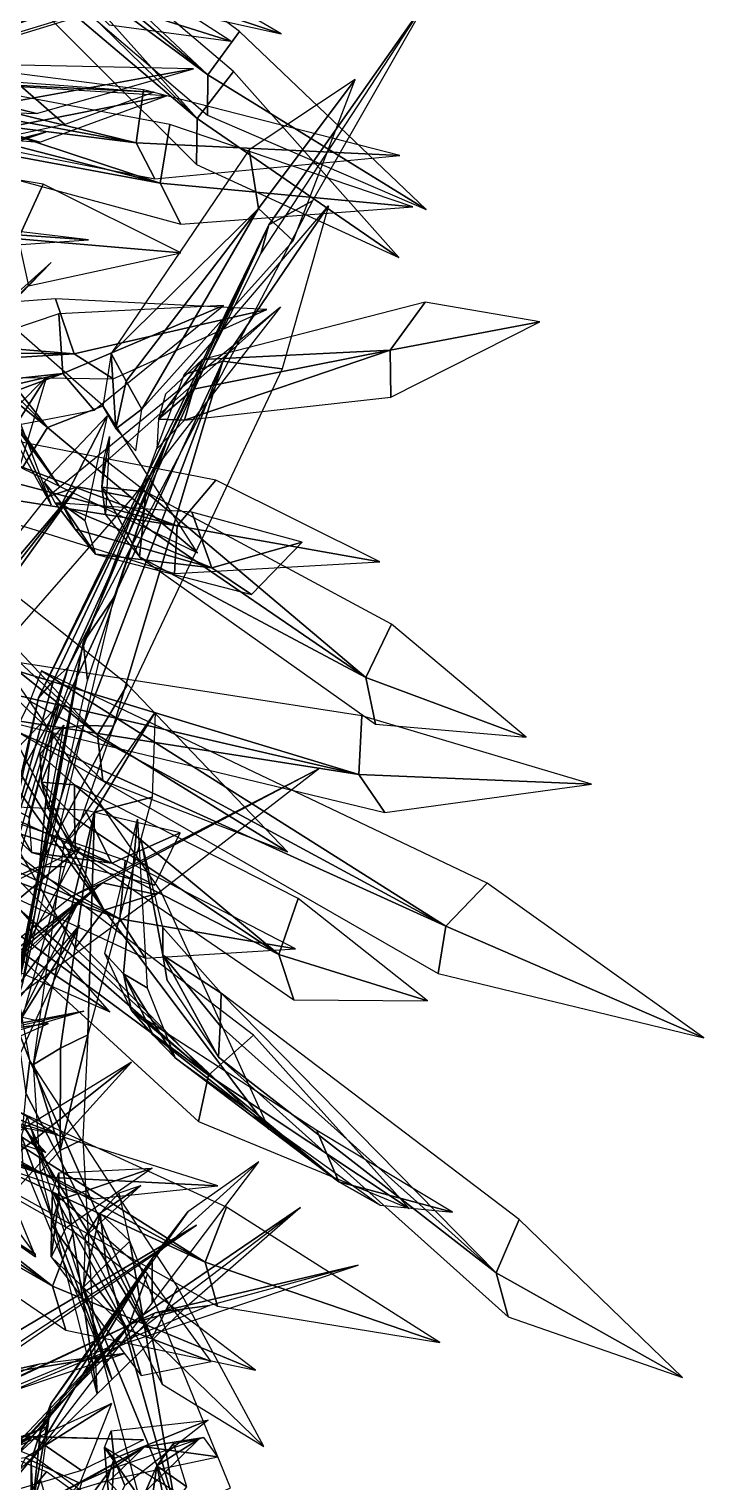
# Model space of a CAD drawing. Extents: x -26.4 to 26.4, y -33.5 to 33.5.
# Drawn here: x 17.95 to 26.42, y -10.52 to 7.72 of the extents above; entities that cross this region are included whole.
import ezdxf

# ---------------------------------------------------------------- set-up
doc = ezdxf.new("R2010")
doc.units = 0

msp = doc.modelspace()

# ---------------------------------------------------------------- linework, layer by layer
at = {"layer": 'weed040', "color": 3}
for points in [[(15.85742, 10.76953, -12.2254), (20.19592, 7.1477, -6.13641), (15.95043, 11.13171, -12.17816)], [(15.95043, 11.13171, -12.17816), (20.19592, 7.1477, -6.13641), (20.59289, 7.69079, -6.03717)], [(15.74938, 10.43041, -11.2022), (20.19592, 7.1477, -6.13641), (15.85742, 10.76953, -12.2254)], [(16.29614, 10.27075, -8.82513), (20.06115, 6.59692, -1.28558), (16.41186, 10.66918, -8.78704)], [(16.41186, 10.66918, -8.78704), (20.06115, 6.59692, -1.28558), (20.51708, 7.18688, -1.16766)], [(15.74938, 10.43041, -11.2022), (20.19189, 6.6383, -6.3338), (20.19592, 7.1477, -6.13641)], [(16.17163, 9.88916, -8.92071), (20.06115, 6.59692, -1.28558), (16.29614, 10.27075, -8.82513)], [(16.17163, 9.88916, -8.92071), (20.05163, 6.0205, -1.46026), (20.06115, 6.59692, -1.28558)], [(21.11584, 7.65893, -1.26617), (18.79772, 9.01611, -4.65362), (18.87243, 8.40893, -4.95135)], [(18.10778, 8.91943, 4.73675), (15.88488, 6.26989, 1.34271), (15.7937, 5.88793, 1.79864)], [(18.10778, 8.91943, 4.73675), (16.42138, 6.58264, 0.91717), (15.88488, 6.26989, 1.34271)], [(20.48229, 7.56848, 4.14056), (18.45385, 8.88171, 0.01263), (18.53771, 8.18408, -0.25433)], [(21.11584, 7.65893, -1.26617), (18.87243, 8.40893, -4.95135), (19.24194, 8.07604, -5.17108)], [(14.51232, 6.6361, -5.88006), (19.46679, 8.37304, 1.65142), (14.8247, 6.76062, -6.11553)], [(14.51232, 6.6361, -5.88006), (19.12036, 8.04492, 2.02569), (19.46679, 8.37304, 1.65142)], [(14.8247, 6.76062, -6.11553), (19.46679, 8.37304, 1.65142), (15.10925, 6.85693, -6.40264)], [(15.10925, 6.85693, -6.40264), (19.46679, 8.37304, 1.65142), (20.13439, 8.38366, 1.30645)], [(20.48229, 7.56848, 4.14056), (18.53771, 8.18408, -0.25433), (18.9541, 7.77539, -0.41839)], [(22.9696, 8.11962, 5.21722), (20.9591, 5.26245, 1.85833), (20.85803, 4.89843, 2.32745)], [(22.9696, 8.11962, 5.21722), (21.50988, 5.56567, 1.44049), (20.9591, 5.26245, 1.85833)], [(13.56384, 7.35424, -12.00018), (19.29541, 6.2915, -6.08184), (13.47375, 7.71789, -11.9533)], [(13.47375, 7.71789, -11.9533), (19.29541, 6.2915, -6.08184), (19.38806, 6.95874, -5.99139)], [(22.93554, 5.45397, -3.17449), (20.59289, 7.69079, -6.03717), (20.19592, 7.1477, -6.13641)], [(14.29553, 7.15429, -8.62042), (19.59423, 5.78393, -1.23394), (14.208, 7.56005, -8.58306)], [(14.208, 7.56005, -8.58306), (19.59423, 5.78393, -1.23394), (19.71728, 6.52148, -1.12628)], [(13.62792, 7.00451, -12.10125), (19.29541, 6.2915, -6.08184), (13.56384, 7.35424, -12.00018)], [(14.36474, 6.75842, -8.71453), (19.59423, 5.78393, -1.23394), (14.29553, 7.15429, -8.62042)], [(20.01501, 7.22021, -1.24017), (17.22338, 7.2799, -4.54119), (17.56945, 6.77893, -4.84552)], [(20.01501, 7.22021, -1.24017), (17.56945, 6.77893, -4.84552), (18.04516, 6.66064, -5.07916)], [(22.5902, 4.85412, 2.45928), (20.51708, 7.18688, -1.16766), (20.06115, 6.59692, -1.28558)], [(22.93554, 5.45397, -3.17449), (20.19592, 7.1477, -6.13641), (20.19189, 6.6383, -6.3338)], [(13.62792, 7.00451, -12.10125), (19.52832, 5.84033, -6.28289), (19.29541, 6.2915, -6.08184)], [(15.08068, 5.80554, -5.94488), (17.83972, 7.01293, 2.83721), (18.40112, 6.52075, 2.74566)], [(19.67333, 6.88439, 4.18377), (17.13439, 7.03674, 0.13275), (17.5321, 6.46142, -0.14154)], [(19.52099, 6.9298, 7.37713), (17.83972, 7.01293, 2.83721), (17.30432, 7.09204, 3.10565)], [(19.52099, 6.9298, 7.37713), (18.40112, 6.52075, 2.74566), (17.83972, 7.01293, 2.83721)], [(22.60375, 6.13366, -3.2221), (19.38806, 6.95874, -5.99139), (19.29541, 6.2915, -6.08184)], [(22.04199, 7.08654, 6.27117), (20.71411, 6.20581, 1.75982), (20.83093, 5.46972, 1.86968)], [(22.04199, 7.08654, 6.27117), (20.83093, 5.46972, 1.86968), (21.26416, 5.06103, 1.97772)], [(13.20751, 6.82983, -11.9013), (18.04516, 6.66064, -5.07916), (17.56945, 6.77893, -4.84552)], [(14.36474, 6.75842, -8.71453), (19.85534, 5.27087, -1.41302), (19.59423, 5.78393, -1.23394)], [(19.67333, 6.88439, 4.18377), (17.5321, 6.46142, -0.14154), (18.08691, 6.29956, -0.32244)], [(13.85388, 6.61816, -8.55303), (18.08691, 6.29956, -0.32244), (17.5321, 6.46142, -0.14154)], [(22.5902, 4.85412, 2.45928), (20.06115, 6.59692, -1.28558), (20.05163, 6.0205, -1.46026)], [(18.15832, 6.42773, 5.77313), (15.26269, 5.68212, 1.96124), (14.94042, 5.36022, 2.35418)], [(18.15832, 6.42773, 5.77313), (15.92663, 5.70483, 1.60345), (15.26269, 5.68212, 1.96124)], [(22.76599, 5.4895, 2.41424), (19.71728, 6.52148, -1.12628), (19.59423, 5.78393, -1.23394)], [(14.9895, 6.29589, -8.95587), (17.81335, 5.0874, -0.1939), (18.12536, 5.77148, -0.18072)], [(18.98156, 3.64782, -7.04168), (20.83093, 5.46972, 1.86968), (20.71411, 6.20581, 1.75982)], [(22.60375, 6.13366, -3.2221), (19.29541, 6.2915, -6.08184), (19.52832, 5.84033, -6.28289)], [(19.85571, 4.91162, 4.19293), (18.12536, 5.77148, -0.18072), (17.81335, 5.0874, -0.1939)], [(22.76599, 5.4895, 2.41424), (19.59423, 5.78393, -1.23394), (19.85534, 5.27087, -1.41302)], [(15.59631, 5.33935, -9.01959), (18.17993, 2.72021, -0.59417), (15.89733, 5.60742, -9.11553)], [(15.89733, 5.60742, -9.11553), (18.17993, 2.72021, -0.59417), (18.87866, 2.99084, -0.67218)], [(18.43994, -0.2893, -5.13885), (20.9591, 5.26245, 1.85833), (21.50988, 5.56567, 1.44049)], [(21.70727, 5.50305, 7.71075), (20.38269, 3.54895, 3.48101), (19.89562, 3.37756, 3.79083)], [(21.70727, 5.50305, 7.71075), (21.12866, 3.45593, 3.42425), (20.38269, 3.54895, 3.48101)], [(15.28906, 5.07055, -8.98809), (18.17993, 2.72021, -0.59417), (15.59631, 5.33935, -9.01959)], [(19.16906, 3.30102, -6.90399), (20.83093, 5.46972, 1.86968), (18.98156, 3.64782, -7.04168)], [(19.36462, 2.94946, -6.83807), (20.83093, 5.46972, 1.86968), (19.16906, 3.30102, -6.90399)], [(19.36462, 2.94946, -6.83807), (21.26416, 5.06103, 1.97772), (20.83093, 5.46972, 1.86968)], [(18.69665, 5.07312, 6.54364), (16.36755, 5.23864, 2.29925), (15.97094, 4.88415, 2.57904)], [(16.17346, 4.99548, -7.90557), (16.14562, 5.20129, -8.18646), (18.32788, 1.98046, -11.4461)], [(18.69665, 5.07312, 6.54364), (17.07763, 5.26684, 2.04547), (16.36755, 5.23864, 2.29925)], [(16.69201, 5.04309, -7.73052), (16.89782, 5.25109, -7.91839), (18.22827, 1.74902, -11.3421)], [(18.06677, -0.67785, -4.51593), (20.9591, 5.26245, 1.85833), (18.25573, -0.45886, -4.8078)], [(18.06677, -0.67785, -4.51593), (20.85803, 4.89843, 2.32745), (20.9591, 5.26245, 1.85833)], [(18.25573, -0.45886, -4.8078), (20.9591, 5.26245, 1.85833), (18.43994, -0.2893, -5.13885)], [(15.28906, 5.07055, -8.98809), (17.86169, 2.20861, -0.56707), (18.17993, 2.72021, -0.59417)], [(18.32788, 1.98046, -11.4461), (16.31921, 4.72851, -7.69537), (16.17346, 4.99548, -7.90557)], [(18.22827, 1.74902, -11.3421), (16.56787, 4.72485, -7.59173), (16.69201, 5.04309, -7.73052)], [(19.85571, 4.91162, 4.19293), (17.81335, 5.0874, -0.1939), (17.94189, 4.4956, -0.20416)], [(18.2279, 4.78784, 5.88079), (15.91931, 2.71911, 2.15789), (15.80175, 2.28662, 2.55816)], [(18.2279, 4.78784, 5.88079), (16.47961, 3.05273, 1.77886), (15.91931, 2.71911, 2.15789)], [(14.01135, 4.01513, -4.95721), (18.51794, 3.64123, 3.15325), (18.2821, 4.33447, 3.33416)], [(21.10705, 4.23303, 7.76348), (18.55676, 1.97167, 4.32366), (18.18029, 1.8457, 4.7774)], [(20.93383, 4.1986, 7.31231), (18.2821, 4.33447, 3.33416), (18.51794, 3.64123, 3.15325)], [(20.39221, 4.25097, 4.23504), (18.32202, 4.14404, -0.07415), (18.37438, 3.39404, -0.08258)], [(20.39221, 4.25097, 4.23504), (18.37438, 3.39404, -0.08258), (18.76879, 2.93591, -0.10162)], [(20.93383, 4.1986, 7.31231), (18.51794, 3.64123, 3.15325), (19.005, 3.32812, 2.98919)], [(21.10705, 4.23303, 7.76348), (19.24963, 1.8402, 4.06036), (18.55676, 1.97167, 4.32366)], [(20.12817, 3.57312, -7.04241), (22.48217, 3.68774, 1.93304), (22.92236, 4.29235, 1.82904)], [(24.36047, 4.04443, 6.3836), (22.92236, 4.29235, 1.82904), (22.48217, 3.68774, 1.93304)], [(14.27539, 3.6947, -4.99932), (18.51794, 3.64123, 3.15325), (14.01135, 4.01513, -4.95721)], [(15.03857, 3.03588, -8.74017), (18.37438, 3.39404, -0.08258), (18.32202, 4.14404, -0.07415)], [(24.36047, 4.04443, 6.3836), (22.48217, 3.68774, 1.93304), (22.49279, 3.09704, 2.05059)], [(14.52441, 3.39001, -5.11029), (18.51794, 3.64123, 3.15325), (14.27539, 3.6947, -4.99932)], [(19.90039, 2.81176, -6.83221), (22.48217, 3.68774, 1.93304), (20.01464, 3.19812, -6.90399)], [(19.90039, 2.81176, -6.83221), (22.49279, 3.09704, 2.05059), (22.48217, 3.68774, 1.93304)], [(20.01464, 3.19812, -6.90399), (22.48217, 3.68774, 1.93304), (20.12817, 3.57312, -7.04241)], [(14.52441, 3.39001, -5.11029), (19.005, 3.32812, 2.98919), (18.51794, 3.64123, 3.15325)], [(18.24768, -1.0675, -4.16583), (19.89562, 3.37756, 3.79083), (20.38269, 3.54895, 3.48101)], [(18.24768, -1.0675, -4.16583), (20.38269, 3.54895, 3.48101), (18.63513, -1.02246, -4.29656)], [(18.63513, -1.02246, -4.29656), (20.38269, 3.54895, 3.48101), (19.01123, -1.03125, -4.47381)], [(19.03979, 2.70007, -9.72564), (18.98156, 3.64782, -7.04168), (18.87719, 2.98388, -9.84722)], [(19.03979, 2.70007, -9.72564), (19.16906, 3.30102, -6.90399), (18.98156, 3.64782, -7.04168)], [(19.01123, -1.03125, -4.47381), (20.38269, 3.54895, 3.48101), (21.12866, 3.45593, 3.42425)], [(19.57629, 2.82128, -9.7293), (20.01464, 3.19812, -6.90399), (20.12817, 3.57312, -7.04241)], [(19.57629, 2.82128, -9.7293), (20.12817, 3.57312, -7.04241), (19.66198, 3.13623, -9.85675)], [(15.20703, 2.66088, -8.67974), (18.37438, 3.39404, -0.08258), (15.03857, 3.03588, -8.74017)], [(15.37365, 2.28479, -8.68963), (18.37438, 3.39404, -0.08258), (15.20703, 2.66088, -8.67974)], [(15.37365, 2.28479, -8.68963), (18.76879, 2.93591, -0.10162), (18.37438, 3.39404, -0.08258)], [(18.16894, 3.35339, 10.04681), (16.8374, 1.26782, 5.88262), (16.28295, 1.44836, 6.04815)], [(18.16894, 3.35339, 10.04681), (17.40136, 0.80712, 6.07086), (16.8374, 1.26782, 5.88262)], [(19.36462, 2.94946, -6.83807), (19.16906, 3.30102, -6.90399), (19.03979, 2.70007, -9.72564)], [(19.90039, 2.81176, -6.83221), (20.01464, 3.19812, -6.90399), (19.57629, 2.82128, -9.7293)], [(20.06518, 1.14294, 3.57586), (18.87866, 2.99084, -0.67218), (18.17993, 2.72021, -0.59417)], [(19.28845, 2.42651, -9.72454), (19.36462, 2.94946, -6.83807), (19.03979, 2.70007, -9.72564)], [(16.02551, 2.48474, -8.83062), (19.8114, 1.48498, -0.51287), (16.15954, 2.86267, -8.93389)], [(16.15954, 2.86267, -8.93389), (19.8114, 1.48498, -0.51287), (20.29479, 2.05627, -0.61102)], [(18.36083, 1.75927, -8.3637), (18.14111, 2.031, -8.39373), (18.93249, 2.86486, -12.21258)], [(18.93249, 2.86486, -12.21258), (18.64941, 1.55053, -8.45196), (18.36083, 1.75927, -8.3637)], [(19.55468, 2.45104, -9.73004), (19.90039, 2.81176, -6.83221), (19.57629, 2.82128, -9.7293)], [(20.06518, 1.14294, 3.57586), (18.17993, 2.72021, -0.59417), (17.86169, 2.20861, -0.56707)], [(18.86474, 1.96801, -8.32818), (18.89001, 2.31884, -8.34796), (18.96069, 2.60412, -12.28765)], [(18.96069, 2.60412, -12.28765), (18.90795, 1.62231, -8.44317), (18.86474, 1.96801, -8.32818)], [(15.30664, 2.11926, -12.07489), (18.80761, -1.14111, -4.22515), (15.37402, 2.52465, -12.03131)], [(15.37402, 2.52465, -12.03131), (18.80761, -1.14111, -4.22515), (19.18737, -0.51049, -4.07501)], [(15.88488, 2.10168, -8.79071), (19.8114, 1.48498, -0.51287), (16.02551, 2.48474, -8.83062)], [(19.677, 2.53601, 8.01361), (19.01379, 0.58483, 3.69818), (18.63037, 0.01867, 4.00982)], [(19.677, 2.53601, 8.01361), (18.63037, 0.01867, 4.00982), (18.68273, -0.45666, 4.3764)], [(18.86474, 1.96801, -8.32818), (19.41699, 1.91235, -5.53765), (18.89001, 2.31884, -8.34796)], [(15.22973, 1.72924, -12.18109), (18.80761, -1.14111, -4.22515), (15.30664, 2.11926, -12.07489)], [(15.88488, 2.10168, -8.79071), (19.77734, 0.88439, -0.47991), (19.8114, 1.48498, -0.51287)], [(18.36083, 1.75927, -8.3637), (18.27697, 1.77429, -5.52227), (18.14111, 2.031, -8.39373)], [(22.35327, 1.03308, 3.58282), (20.29479, 2.05627, -0.61102), (19.8114, 1.48498, -0.51287)], [(14.17687, -3.20507, -1.86602), (18.18029, 1.8457, 4.7774), (18.55676, 1.97167, 4.32366)], [(14.17687, -3.20507, -1.86602), (18.55676, 1.97167, 4.32366), (14.50427, -3.19335, -2.10845)], [(14.50427, -3.19335, -2.10845), (18.55676, 1.97167, 4.32366), (14.81298, -3.23291, -2.38714)], [(14.81298, -3.23291, -2.38714), (18.55676, 1.97167, 4.32366), (19.24963, 1.8402, 4.06036)], [(15.87463, 1.57543, -11.27655), (18.89404, -3.34094, -5.24871), (16.18847, 1.83947, -11.33624)], [(16.18847, 1.83947, -11.33624), (18.89404, -3.34094, -5.24871), (19.60925, -3.11389, -5.33148)], [(19.33496, 1.09387, -5.58563), (19.37744, 1.4956, -5.53106), (18.86474, 1.96801, -8.32818)], [(18.86474, 1.96801, -8.32818), (19.37744, 1.4956, -5.53106), (19.41699, 1.91235, -5.53765)], [(18.90795, 1.62231, -8.44317), (19.33496, 1.09387, -5.58563), (18.86474, 1.96801, -8.32818)], [(19.37744, 1.4956, -5.53106), (22.17602, -0.42187, 3.0108), (19.41699, 1.91235, -5.53765)], [(19.41699, 1.91235, -5.53765), (22.17602, -0.42187, 3.0108), (22.49938, 0.25012, 3.10858)], [(15.22973, 1.72924, -12.18109), (18.87463, -1.71606, -4.39691), (18.80761, -1.14111, -4.22515)], [(18.27697, 1.77429, -5.52227), (20.24426, 0.9569, 3.51507), (19.99157, 1.65673, 3.65057)], [(18.52893, 1.44104, -5.5036), (20.24426, 0.9569, 3.51507), (18.27697, 1.77429, -5.52227)], [(18.36083, 1.75927, -8.3637), (18.52893, 1.44104, -5.5036), (18.27697, 1.77429, -5.52227)], [(18.78454, 1.12866, -5.54937), (18.52893, 1.44104, -5.5036), (18.36083, 1.75927, -8.3637)], [(18.64941, 1.55053, -8.45196), (18.78454, 1.12866, -5.54937), (18.36083, 1.75927, -8.3637)], [(21.38061, 1.27734, 8.21282), (19.99157, 1.65673, 3.65057), (20.24426, 0.9569, 3.51507)], [(15.54211, 1.333, -11.27838), (18.89404, -3.34094, -5.24871), (15.87463, 1.57543, -11.27655)], [(19.33496, 1.09387, -5.58563), (22.17602, -0.42187, 3.0108), (19.37744, 1.4956, -5.53106)], [(22.35327, 1.03308, 3.58282), (19.8114, 1.48498, -0.51287), (19.77734, 0.88439, -0.47991)], [(15.54211, 1.333, -11.27838), (18.52856, -3.81848, -5.31353), (18.89404, -3.34094, -5.24871)], [(18.78454, 1.12866, -5.54937), (20.24426, 0.9569, 3.51507), (18.52893, 1.44104, -5.5036)], [(21.38061, 1.27734, 8.21282), (20.24426, 0.9569, 3.51507), (20.74084, 0.62036, 3.48431)], [(18.78454, 1.12866, -5.54937), (20.74084, 0.62036, 3.48431), (20.24426, 0.9569, 3.51507)], [(19.33496, 1.09387, -5.58563), (22.29724, -1.00744, 2.92877), (22.17602, -0.42187, 3.0108)], [(17.86242, -4.281, -4.17974), (18.63037, 0.01867, 4.00982), (19.01379, 0.58483, 3.69818)], [(24.19238, -1.16821, 7.34967), (22.49938, 0.25012, 3.10858), (22.17602, -0.42187, 3.0108)], [(17.68115, -4.90686, -3.67913), (18.63037, 0.01867, 4.00982), (17.76281, -4.57434, -3.90435)], [(17.68115, -4.90686, -3.67913), (18.68273, -0.45666, 4.3764), (18.63037, 0.01867, 4.00982)], [(17.76281, -4.57434, -3.90435), (18.63037, 0.01867, 4.00982), (17.86242, -4.281, -4.17974)], [(17.0769, -0.12048, -11.85516), (22.08959, -1.64025, -4.19146), (22.12695, -0.90307, -4.04864)], [(17.20947, -0.51013, -11.9002), (22.08959, -1.64025, -4.19146), (17.0769, -0.12048, -11.85516)], [(17.6914, -2.50305, -6.75494), (18.43994, -0.2893, -5.13885), (17.83459, -2.36938, -7.04644)], [(17.6914, -2.50305, -6.75494), (18.25573, -0.45886, -4.8078), (18.43994, -0.2893, -5.13885)], [(17.958, -0.71923, -12.24847), (23.18164, -3.54125, -5.2348), (18.10632, -0.33837, -12.31658)], [(18.10632, -0.33837, -12.31658), (23.18164, -3.54125, -5.2348), (23.69909, -3.00109, -5.33807)], [(17.32409, -0.89025, -12.00604), (22.08959, -1.64025, -4.19146), (17.20947, -0.51013, -11.9002)], [(18.06677, -0.67785, -4.51593), (18.25573, -0.45886, -4.8078), (17.6914, -2.50305, -6.75494)], [(21.19274, -2.61071, -0.27484), (19.18737, -0.51049, -4.07501), (18.80761, -1.14111, -4.22515)], [(24.19238, -1.16821, 7.34967), (22.17602, -0.42187, 3.0108), (22.29724, -1.00744, 2.92877)], [(17.59619, -2.77185, -6.51837), (18.06677, -0.67785, -4.51593), (17.6914, -2.50305, -6.75494)], [(17.78149, -1.0913, -12.24151), (23.18164, -3.54125, -5.2348), (17.958, -0.71923, -12.24847)], [(17.32409, -0.89025, -12.00604), (22.41699, -2.1156, -4.36981), (22.08959, -1.64025, -4.19146)], [(17.62805, -1.99694, -7.36724), (17.38378, -1.74792, -7.40533), (18.32348, -0.76391, -12.29571)], [(18.32348, -0.76391, -12.29571), (17.94665, -2.17272, -7.44451), (17.62805, -1.99694, -7.36724)], [(19.53454, -0.85803, 9.78021), (18.76953, -2.11193, 5.16302), (18.38867, -2.51403, 5.40692)], [(19.53454, -0.85803, 9.78021), (19.49755, -1.92224, 5.11541), (18.76953, -2.11193, 5.16302)], [(25.01086, -1.7611, -0.33123), (22.12695, -0.90307, -4.04864), (22.08959, -1.64025, -4.19146)], [(17.76647, -2.92639, -6.37994), (18.24768, -1.0675, -4.16583), (18.08288, -2.79235, -6.50592)], [(17.78149, -1.0913, -12.24151), (23.08679, -4.13598, -5.29119), (23.18164, -3.54125, -5.2348)], [(18.08288, -2.79235, -6.50592), (18.63513, -1.02246, -4.29656), (19.01123, -1.03125, -4.47381)], [(18.24768, -1.0675, -4.16583), (18.63513, -1.02246, -4.29656), (18.08288, -2.79235, -6.50592)], [(18.08288, -2.79235, -6.50592), (19.01123, -1.03125, -4.47381), (18.39562, -2.79968, -6.66888)], [(18.10632, -1.73291, -7.30645), (18.08947, -1.38171, -7.3189), (18.38574, -1.0177, -11.24981)], [(18.38574, -1.0177, -11.24981), (18.19165, -2.07128, -7.42291), (18.10632, -1.73291, -7.30645)], [(21.19274, -2.61071, -0.27484), (18.80761, -1.14111, -4.22515), (18.87463, -1.71606, -4.39691)], [(18.10632, -1.73291, -7.30645), (18.51867, -1.7677, -4.49249), (18.08947, -1.38171, -7.3189)], [(15.57763, -1.48095, -9.03277), (19.08886, -3.45043, -0.66851), (19.15441, -2.71875, -0.50299)], [(15.68603, -1.88085, -9.05914), (19.08886, -3.45043, -0.66851), (15.57763, -1.48095, -9.03277)], [(21.5996, -1.56005, 8.35601), (18.87243, -3.00073, 4.62103), (18.48535, -3.16735, 5.05499)], [(21.5996, -1.56005, 8.35601), (19.55102, -3.14465, 4.33245), (18.87243, -3.00073, 4.62103)], [(25.01086, -1.7611, -0.33123), (22.08959, -1.64025, -4.19146), (22.41699, -2.1156, -4.36981)], [(16.46496, -2.14196, -9.28216), (20.20434, -5.41516, -1.55401), (16.65246, -1.77172, -9.31512)], [(16.65246, -1.77172, -9.31512), (20.20434, -5.41516, -1.55401), (20.76757, -4.91271, -1.55511)], [(18.19165, -2.07128, -7.42291), (18.53295, -2.58947, -4.55145), (18.10632, -1.73291, -7.30645)], [(18.10632, -1.73291, -7.30645), (18.52233, -2.18334, -4.48956), (18.51867, -1.7677, -4.49249)], [(18.53295, -2.58947, -4.55145), (18.52233, -2.18334, -4.48956), (18.10632, -1.73291, -7.30645)], [(18.51867, -1.7677, -4.49249), (21.08508, -3.89941, 4.17059), (21.32714, -3.19372, 4.29071)], [(18.52233, -2.18334, -4.48956), (21.08508, -3.89941, 4.17059), (18.51867, -1.7677, -4.49249)], [(15.79077, -2.26501, -9.15435), (19.08886, -3.45043, -0.66851), (15.68603, -1.88085, -9.05914)], [(17.98217, -2.61657, -4.53973), (17.68664, -2.33569, -4.50531), (17.62805, -1.99694, -7.36724)], [(17.94665, -2.17272, -7.44451), (17.98217, -2.61657, -4.53973), (17.62805, -1.99694, -7.36724)], [(18.68786, -4.90759, -3.68902), (18.76953, -2.11193, 5.16302), (19.49755, -1.92224, 5.11541)], [(16.26684, -2.49975, -9.31658), (20.20434, -5.41516, -1.55401), (16.46496, -2.14196, -9.28216)], [(17.68664, -2.33569, -4.50531), (18.98962, -2.75024, 4.58258), (17.401, -2.03283, -4.53314)], [(17.401, -2.03283, -4.53314), (18.98962, -2.75024, 4.58258), (18.65527, -2.08666, 4.71258)], [(18.00488, -5.27893, -3.42279), (18.76953, -2.11193, 5.16302), (18.34472, -5.07421, -3.52862)], [(18.00488, -5.27893, -3.42279), (18.38867, -2.51403, 5.40692), (18.76953, -2.11193, 5.16302)], [(18.34472, -5.07421, -3.52862), (18.76953, -2.11193, 5.16302), (18.68786, -4.90759, -3.68902)], [(18.53295, -2.58947, -4.55145), (21.08508, -3.89941, 4.17059), (18.52233, -2.18334, -4.48956)], [(19.84509, -2.37194, 9.33709), (18.65527, -2.08666, 4.71258), (18.98962, -2.75024, 4.58258)], [(15.79077, -2.26501, -9.15435), (19.40637, -3.94665, -0.79888), (19.08886, -3.45043, -0.66851)], [(17.98217, -2.61657, -4.53973), (18.98962, -2.75024, 4.58258), (17.68664, -2.33569, -4.50531)], [(19.1361, -4.14074, -8.12347), (18.89916, -3.88549, -8.09344), (19.31188, -2.19763, -11.73944)], [(19.31188, -2.19763, -11.73944), (19.43127, -4.31652, -8.26483), (19.1361, -4.14074, -8.12347)], [(16.26684, -2.49975, -9.31658), (20.07653, -5.99743, -1.63934), (20.20434, -5.41516, -1.55401)], [(18.96215, -4.61718, 6.21661), (17.08459, -2.48583, 2.3648), (16.74914, -3.13146, 2.17071)], [(19.84509, -2.37194, 9.33709), (18.98962, -2.75024, 4.58258), (19.52319, -3.02893, 4.57708)], [(19.62792, -3.90893, -8.08062), (19.62792, -3.55847, -8.044), (19.35217, -2.43786, -11.85882)], [(19.35217, -2.43786, -11.85882), (19.68579, -4.22644, -8.2597), (19.62792, -3.90893, -8.08062)], [(18.59118, -2.55541, 10.50128), (17.09594, -3.80456, 6.06793), (16.56018, -3.60974, 6.26824)], [(18.59118, -2.55541, 10.50128), (17.61816, -4.33483, 6.1723), (17.09594, -3.80456, 6.06793)], [(17.98217, -2.61657, -4.53973), (19.52319, -3.02893, 4.57708), (18.98962, -2.75024, 4.58258)], [(18.53295, -2.58947, -4.55145), (21.27551, -4.46887, 4.09075), (21.08508, -3.89941, 4.17059)], [(21.29418, -3.828, 3.6286), (19.15441, -2.71875, -0.50299), (19.08886, -3.45043, -0.66851)], [(18.08288, -2.79235, -6.50592), (18.39562, -2.79968, -6.66888), (17.30065, -6.68444, -9.74871)], [(17.30065, -6.68444, -9.74871), (17.76647, -2.92639, -6.37994), (18.08288, -2.79235, -6.50592)], [(14.078, -6.69836, -2.27728), (18.87243, -3.00073, 4.62103), (14.40502, -6.67565, -2.52081)], [(14.078, -6.69836, -2.27728), (18.48535, -3.16735, 5.05499), (18.87243, -3.00073, 4.62103)], [(14.40502, -6.67565, -2.52081), (18.87243, -3.00073, 4.62103), (14.70678, -6.6947, -2.80718)], [(14.70678, -6.6947, -2.80718), (18.87243, -3.00073, 4.62103), (19.55102, -3.14465, 4.33245)], [(26.4226, -4.94458, -1.91839), (23.69909, -3.00109, -5.33807), (23.18164, -3.54125, -5.2348)], [(18.96215, -4.61718, 6.21661), (16.74914, -3.13146, 2.17071), (16.85754, -3.6947, 1.98248)], [(17.29223, -4.98669, -5.99066), (17.08239, -4.70581, -6.013), (18.54797, -3.27722, -10.65838)], [(18.54797, -3.27722, -10.65838), (17.5885, -5.19433, -6.06903), (17.29223, -4.98669, -5.99066)], [(20.96569, -6.09411, -1.84295), (19.60925, -3.11389, -5.33148), (18.89404, -3.34094, -5.24871)], [(22.95312, -4.48022, 8.60174), (21.32714, -3.19372, 4.29071), (21.08508, -3.89941, 4.17059)], [(20.96569, -6.09411, -1.84295), (18.89404, -3.34094, -5.24871), (18.52856, -3.81848, -5.31353)], [(21.29418, -3.828, 3.6286), (19.08886, -3.45043, -0.66851), (19.40637, -3.94665, -0.79888)], [(18.58496, -3.52844, -10.76275), (17.84411, -5.13244, -6.01593), (17.79101, -4.79699, -5.86029)], [(17.79101, -4.79699, -5.86029), (17.82067, -4.45129, -5.82989), (18.58496, -3.52844, -10.76275)], [(19.62792, -3.90893, -8.08062), (20.36328, -4.38354, -5.37725), (19.62792, -3.55847, -8.044)], [(26.4226, -4.94458, -1.91839), (23.18164, -3.54125, -5.2348), (23.08679, -4.13598, -5.29119)], [(19.1361, -4.14074, -8.12347), (19.23718, -4.60327, -5.32049), (18.89916, -3.88549, -8.09344)], [(19.62792, -3.90893, -8.08062), (20.35009, -4.79406, -5.43511), (20.36328, -4.38354, -5.37725)], [(20.32958, -5.18774, -5.55853), (20.35009, -4.79406, -5.43511), (19.62792, -3.90893, -8.08062)], [(19.68579, -4.22644, -8.2597), (20.32958, -5.18774, -5.55853), (19.62792, -3.90893, -8.08062)], [(22.95312, -4.48022, 8.60174), (21.08508, -3.89941, 4.17059), (21.27551, -4.46887, 4.09075)], [(19.1361, -4.14074, -8.12347), (19.51, -4.91235, -5.37103), (19.23718, -4.60327, -5.32049)], [(19.7843, -5.19763, -5.48345), (19.51, -4.91235, -5.37103), (19.1361, -4.14074, -8.12347)], [(19.43127, -4.31652, -8.26483), (19.7843, -5.19763, -5.48345), (19.1361, -4.14074, -8.12347)], [(18.19421, -4.76696, 6.06573), (16.63195, -4.40478, 1.5606), (16.21411, -5.02734, 1.65142)], [(17.79101, -4.79699, -5.86029), (17.9591, -5.23022, -3.05584), (17.82067, -4.45129, -5.82989)], [(20.35009, -4.79406, -5.43511), (23.81408, -7.89367, 2.49407), (20.36328, -4.38354, -5.37725)], [(20.36328, -4.38354, -5.37725), (23.81408, -7.89367, 2.49407), (24.10156, -7.2246, 2.6867)], [(18.63623, -4.60913, 5.76361), (15.33337, -5.23754, 2.27691), (14.9884, -5.42834, 2.73028)], [(18.63623, -4.60913, 5.76361), (15.95263, -5.40124, 1.88214), (15.33337, -5.23754, 2.27691)], [(19.23718, -4.60327, -5.32049), (21.83947, -6.75366, 3.32537), (21.56225, -6.10693, 3.58831)], [(19.51, -4.91235, -5.37103), (21.83947, -6.75366, 3.32537), (19.23718, -4.60327, -5.32049)], [(15.44982, -4.78747, -7.47125), (20.15966, -7.76147, -0.04522), (20.42736, -7.0697, 0.08258)], [(15.45532, -5.20019, -7.51153), (20.15966, -7.76147, -0.04522), (15.44982, -4.78747, -7.47125)], [(18.19421, -4.76696, 6.06573), (16.21411, -5.02734, 1.65142), (16.24707, -5.62133, 1.74774)], [(17.79101, -4.79699, -5.86029), (17.9104, -5.64074, -3.10638), (17.9591, -5.23022, -3.05584)], [(18.33886, -6.36108, -6.10784), (18.34472, -5.07421, -3.52862), (18.68786, -4.90759, -3.68902)], [(18.33886, -6.36108, -6.10784), (18.68786, -4.90759, -3.68902), (18.62341, -6.22155, -6.25616)], [(19.7843, -5.19763, -5.48345), (21.83947, -6.75366, 3.32537), (19.51, -4.91235, -5.37103)], [(22.72277, -7.08764, 2.23187), (20.76757, -4.91271, -1.55511), (20.20434, -5.41516, -1.55401)], [(20.32958, -5.18774, -5.55853), (23.81408, -7.89367, 2.49407), (20.35009, -4.79406, -5.43511)], [(14.33947, -5.42395, -6.0097), (18.24365, -8.06213, 1.88067), (14.33837, -5.00866, -5.96942)], [(14.33837, -5.00866, -5.96942), (18.24365, -8.06213, 1.88067), (18.50695, -7.37512, 2.03704)], [(14.35925, -5.06652, -7.25042), (18.25317, -6.70019, 1.01715), (17.96972, -6.06079, 1.29693)], [(14.63903, -5.36059, -7.32623), (18.25317, -6.70019, 1.01715), (14.35925, -5.06652, -7.25042)], [(18.00488, -5.27893, -3.42279), (18.34472, -5.07421, -3.52862), (18.33886, -6.36108, -6.10784)], [(15.4414, -5.5957, -7.61627), (20.15966, -7.76147, -0.04522), (15.45532, -5.20019, -7.51153)], [(16.50927, -5.4635, -5.99835), (16.55212, -5.12805, -6.09869), (18.31323, -6.16003, -10.747)], [(19.23645, -5.2489, 6.06317), (17.55114, -6.28564, 1.70745), (17.18457, -6.88183, 1.98907)], [(19.23645, -5.2489, 6.06317), (17.18457, -6.88183, 1.98907), (17.26477, -7.42272, 2.24615)], [(17.9104, -5.64074, -3.10638), (19.49755, -8.71691, 5.40875), (17.9591, -5.23022, -3.05584)], [(17.9591, -5.23022, -3.05584), (19.49755, -8.71691, 5.40875), (19.81396, -8.07165, 5.6358)], [(18.0946, -6.62695, -6.02947), (18.00488, -5.27893, -3.42279), (18.33886, -6.36108, -6.10784)], [(19.7843, -5.19763, -5.48345), (22.35729, -7.04626, 3.21368), (21.83947, -6.75366, 3.32537)], [(20.32958, -5.18774, -5.55853), (23.96423, -8.44738, 2.30548), (23.81408, -7.89367, 2.49407)], [(14.33215, -5.82019, -6.11846), (18.24365, -8.06213, 1.88067), (14.33947, -5.42395, -6.0097)], [(14.91113, -5.63415, -7.46868), (18.25317, -6.70019, 1.01715), (14.63903, -5.36059, -7.32623)], [(18.31323, -6.16003, -10.747), (16.57702, -5.82678, -5.99908), (16.50927, -5.4635, -5.99835)], [(17.00659, -5.64184, -5.85516), (17.26953, -5.41333, -5.89398), (18.16088, -6.38415, -10.79644)], [(22.72277, -7.08764, 2.23187), (20.20434, -5.41516, -1.55401), (20.07653, -5.99743, -1.63934)], [(14.91113, -5.63415, -7.46868), (18.7644, -6.96789, 0.84356), (18.25317, -6.70019, 1.01715)], [(15.4414, -5.5957, -7.61627), (20.3142, -8.31298, -0.22943), (20.15966, -7.76147, -0.04522)], [(18.16088, -6.38415, -10.79644), (16.81103, -5.9425, -5.93426), (17.00659, -5.64184, -5.85516)], [(17.87341, -6.02893, -3.2199), (19.49755, -8.71691, 5.40875), (17.9104, -5.64074, -3.10638)], [(14.33215, -5.82019, -6.11846), (18.41027, -8.6173, 1.70782), (18.24365, -8.06213, 1.88067)], [(17.32482, -5.98498, -3.2514), (18.03015, -7.69555, 5.81927), (17.53686, -7.34948, 5.82403)], [(17.85656, -6.18127, -6.29498), (17.92724, -5.93994, -6.53851), (18.99035, -9.22485, -10.26141)], [(18.99035, -9.22485, -10.26141), (17.87268, -6.50939, -6.13092), (17.85656, -6.18127, -6.29498)], [(17.87341, -6.02893, -3.2199), (19.62097, -9.29333, 5.26556), (19.49755, -8.71691, 5.40875)], [(20.31896, -6.80383, 5.39923), (17.96972, -6.06079, 1.29693), (18.25317, -6.70019, 1.01715)], [(23.26513, -7.13525, 7.9389), (21.56225, -6.10693, 3.58831), (21.83947, -6.75366, 3.32537)], [(18.80322, -9.41528, -10.19512), (18.0946, -6.62695, -6.02947), (18.33886, -6.36108, -6.10784)], [(18.33886, -6.36108, -6.10784), (18.62341, -6.22155, -6.25616), (18.80322, -9.41528, -10.19512)], [(20.83459, -6.5017, 9.32537), (19.94287, -7.13049, 4.66571), (19.49645, -7.71533, 4.82904)], [(20.83459, -6.5017, 9.32537), (19.49645, -7.71533, 4.82904), (19.49755, -8.27636, 5.05169)], [(18.03271, -7.66735, 10.63165), (17.28161, -6.6654, 6.01702), (17.53686, -7.34948, 5.82403)], [(18.32202, -6.98474, -8.21502), (18.24511, -6.8767, -5.37213), (18.32531, -6.63793, -8.24688)], [(20.31896, -6.80383, 5.39923), (18.25317, -6.70019, 1.01715), (18.7644, -6.96789, 0.84356)], [(18.32202, -6.98474, -8.21502), (18.32531, -6.63793, -8.24688), (19.49645, -6.57971, -12.0628)], [(19.49645, -6.57971, -12.0628), (18.41137, -7.33483, -8.29852), (18.32202, -6.98474, -8.21502)], [(18.32202, -6.98474, -8.21502), (18.23083, -7.29125, -5.34832), (18.24511, -6.8767, -5.37213)], [(18.23083, -7.29125, -5.34832), (19.18591, -8.60632, 3.69635), (18.24511, -6.8767, -5.37213)], [(18.24511, -6.8767, -5.37213), (19.18591, -8.60632, 3.69635), (19.43859, -7.90759, 3.82415)], [(19.35473, -6.79797, -12.13714), (18.65563, -7.44104, -8.2846), (18.84387, -7.1455, -8.17218)], [(18.84387, -7.1455, -8.17218), (19.08154, -6.89025, -8.19232), (19.35473, -6.79797, -12.13714)], [(18.84387, -7.1455, -8.17218), (19.21411, -7.49597, -5.37286), (19.08154, -6.89025, -8.19232)], [(23.26513, -7.13525, 7.9389), (21.83947, -6.75366, 3.32537), (22.35729, -7.04626, 3.21368)], [(18.22717, -7.69628, -5.38861), (18.23083, -7.29125, -5.34832), (18.32202, -6.98474, -8.21502)], [(18.41137, -7.33483, -8.29852), (18.22717, -7.69628, -5.38861), (18.32202, -6.98474, -8.21502)], [(21.35974, -7.07409, 9.06463), (19.22363, -8.53198, 4.96527), (18.93945, -8.91833, 5.33258)], [(21.35974, -7.07409, 9.06463), (19.89929, -8.34851, 4.69024), (19.22363, -8.53198, 4.96527)], [(23.1062, -8.76965, 3.66448), (20.42736, -7.0697, 0.08258), (20.15966, -7.76147, -0.04522)], [(18.22497, -9.53833, -4.18414), (19.49645, -7.71533, 4.82904), (19.94287, -7.13049, 4.66571)], [(18.22717, -7.69628, -5.38861), (19.18591, -8.60632, 3.69635), (18.23083, -7.29125, -5.34832)], [(18.6322, -8.07531, -5.4168), (18.91967, -7.78674, -5.36114), (18.84387, -7.1455, -8.17218)], [(18.65563, -7.44104, -8.2846), (18.6322, -8.07531, -5.4168), (18.84387, -7.1455, -8.17218)], [(18.84387, -7.1455, -8.17218), (18.91967, -7.78674, -5.36114), (19.21411, -7.49597, -5.37286)], [(26.15344, -9.20764, 6.52825), (24.10156, -7.2246, 2.6867), (23.81408, -7.89367, 2.49407)], [(20.0509, -7.29711, 5.67132), (17.2351, -8.96813, 2.10333), (17.04687, -9.35888, 2.52447)], [(20.0509, -7.29711, 5.67132), (17.83349, -8.76782, 1.69244), (17.2351, -8.96813, 2.10333)], [(18.03271, -7.66735, 10.63165), (17.53686, -7.34948, 5.82403), (18.03015, -7.69555, 5.81927)], [(20.79321, -9.11645, 5.86322), (18.50695, -7.37512, 2.03704), (18.24365, -8.06213, 1.88067)], [(18.91967, -7.78674, -5.36114), (19.80261, -10.91052, 3.23822), (19.21411, -7.49597, -5.37286)], [(19.21411, -7.49597, -5.37286), (19.80261, -10.91052, 3.23822), (20.47863, -10.59484, 3.33526)], [(17.97521, -10.25573, -3.86297), (19.49755, -8.27636, 5.05169), (19.49645, -7.71533, 4.82904)], [(17.97521, -10.25573, -3.86297), (19.49645, -7.71533, 4.82904), (18.0935, -9.88366, -3.99078)], [(18.0935, -9.88366, -3.99078), (19.49645, -7.71533, 4.82904), (18.22497, -9.53833, -4.18414)], [(18.22717, -7.69628, -5.38861), (19.3562, -9.1842, 3.6784), (19.18591, -8.60632, 3.69635)], [(18.6322, -8.07531, -5.4168), (19.80261, -10.91052, 3.23822), (18.91967, -7.78674, -5.36114)], [(22.07971, -7.79992, 7.62322), (19.53417, -8.39575, 3.544), (19.19982, -8.76416, 3.88824)], [(22.07971, -7.79992, 7.62322), (20.21606, -8.30529, 3.24627), (19.53417, -8.39575, 3.544)], [(23.1062, -8.76965, 3.66448), (20.15966, -7.76147, -0.04522), (20.3142, -8.31298, -0.22943)], [(20.23657, -9.00732, 8.41058), (19.43859, -7.90759, 3.82415), (19.18591, -8.60632, 3.69635)], [(26.15344, -9.20764, 6.52825), (23.81408, -7.89367, 2.49407), (23.96423, -8.44738, 2.30548)], [(20.79321, -9.11645, 5.86322), (18.24365, -8.06213, 1.88067), (18.41027, -8.6173, 1.70782)], [(18.6322, -8.07531, -5.4168), (19.51989, -11.43823, 3.16278), (19.80261, -10.91052, 3.23822)], [(20.89648, -10.07775, 9.84136), (19.81396, -8.07165, 5.6358), (19.49755, -8.71691, 5.40875)], [(15.86218, -10.11254, -4.80633), (19.53417, -8.39575, 3.544), (20.21606, -8.30529, 3.24627)], [(16.44885, -11.71801, -3.29644), (19.22363, -8.53198, 4.96527), (19.89929, -8.34851, 4.69024)], [(15.26196, -10.41137, -4.32769), (19.19982, -8.76416, 3.88824), (19.53417, -8.39575, 3.544)], [(15.26196, -10.41137, -4.32769), (19.53417, -8.39575, 3.544), (15.57104, -10.24365, -4.5379)], [(15.57104, -10.24365, -4.5379), (19.53417, -8.39575, 3.544), (15.86218, -10.11254, -4.80633)], [(15.88159, -12.06884, -2.81854), (18.93945, -8.91833, 5.33258), (19.22363, -8.53198, 4.96527)], [(15.88159, -12.06884, -2.81854), (19.22363, -8.53198, 4.96527), (16.17163, -11.87109, -3.03424)], [(16.17163, -11.87109, -3.03424), (19.22363, -8.53198, 4.96527), (16.44885, -11.71801, -3.29644)], [(14.07653, -8.61108, -10.14202), (17.52294, -10.78088, -1.8001), (18.00598, -10.2019, -1.83087)], [(14.13732, -8.74548, -10.36761), (17.68188, -10.96911, -2.08245), (18.16784, -10.39379, -2.11688)], [(20.23657, -9.00732, 8.41058), (19.18591, -8.60632, 3.69635), (19.3562, -9.1842, 3.6784)], [(20.89648, -10.07775, 9.84136), (19.49755, -8.71691, 5.40875), (19.62097, -9.29333, 5.26556)], [(19.14636, -8.90881, 7.17938), (17.36181, -9.20178, 2.68487), (17.00329, -9.62292, 2.92657)], [(19.14636, -8.90881, 7.17938), (18.07702, -9.04321, 2.51495), (17.36181, -9.20178, 2.68487)], [(15.25793, -10.21435, -6.3012), (17.36181, -9.20178, 2.68487), (18.07702, -9.04321, 2.51495)], [(14.79394, -9.64489, -10.65289), (17.33215, -13.33007, -2.51934), (18.06127, -13.25537, -2.69476)], [(18.98669, -9.53686, 10.7807), (17.906, -10.21984, 6.10528), (17.34277, -10.2799, 6.31512)], [(18.98669, -9.53686, 10.7807), (18.58789, -10.53588, 6.1159), (17.906, -10.21984, 6.10528)], [(17.99609, -10.78454, -6.72747), (18.0935, -9.88366, -3.99078), (18.22497, -9.53833, -4.18414)], [(17.99609, -10.78454, -6.72747), (18.22497, -9.53833, -4.18414), (18.09387, -10.4989, -6.90325)], [(18.19201, -9.81738, 7.86822), (16.25549, -10.68347, 3.51251), (15.74609, -10.76513, 3.83074)], [(18.19201, -9.81738, 7.86822), (16.94396, -10.96801, 3.39642), (16.25549, -10.68347, 3.51251)], [(19.01818, -10.22863, -7.68914), (18.98156, -9.88073, -7.72613), (20.19812, -9.74633, -11.52667)], [(20.19812, -9.74633, -11.52667), (19.15368, -10.56481, -7.76605), (19.01818, -10.22863, -7.68914)], [(15.18652, -10.90869, -4.09918), (17.43432, -9.93676, 4.82647), (17.98876, -9.94848, 4.58917)], [(15.18652, -10.90869, -4.09918), (17.98876, -9.94848, 4.58917), (15.56335, -11.03027, -4.20794)], [(15.56335, -11.03027, -4.20794), (17.98876, -9.94848, 4.58917), (15.91601, -11.17639, -4.37603)], [(15.91601, -11.17639, -4.37603), (17.98876, -9.94848, 4.58917), (18.60656, -10.37658, 4.52178)], [(19.38732, -9.99169, 9.22576), (17.98876, -9.94848, 4.58917), (17.43432, -9.93676, 4.82647)], [(17.97521, -10.25573, -3.86297), (18.0935, -9.88366, -3.99078), (17.99609, -10.78454, -6.72747)], [(19.38732, -9.99169, 9.22576), (18.60656, -10.37658, 4.52178), (17.98876, -9.94848, 4.58917)], [(19.01818, -10.22863, -7.68914), (18.89697, -10.08911, -4.85174), (18.98156, -9.88073, -7.72613)], [(18.9768, -10.36193, -3.90472), (19.40087, -10.07958, 5.3637), (20.14611, -9.96496, 5.34283)], [(20.31787, -10.20703, 10.12005), (20.14611, -9.96496, 5.34283), (19.40087, -10.07958, 5.3637)], [(20.08312, -9.98583, -11.59991), (19.41003, -10.63989, -7.75067), (19.55505, -10.32055, -7.64007)], [(19.55505, -10.32055, -7.64007), (19.76269, -10.0393, -7.66204), (20.08312, -9.98583, -11.59991)], [(19.9663, -11.61584, 2.29632), (18.00598, -10.2019, -1.83087), (17.52294, -10.78088, -1.8001)], [(18.25354, -10.70983, -3.72161), (19.40087, -10.07958, 5.3637), (18.61425, -10.52416, -3.78387)], [(18.25354, -10.70983, -3.72161), (18.97863, -10.48864, 5.50506), (19.40087, -10.07958, 5.3637)], [(18.61425, -10.52416, -3.78387), (19.40087, -10.07958, 5.3637), (18.9768, -10.36193, -3.90472)], [(18.89697, -10.08911, -4.85174), (19.93151, -11.56127, 4.25701), (20.08972, -10.83544, 4.37274)], [(19.01818, -10.22863, -7.68914), (18.92993, -10.50073, -4.81695), (18.89697, -10.08911, -4.85174)], [(18.92993, -10.50073, -4.81695), (19.93151, -11.56127, 4.25701), (18.89697, -10.08911, -4.85174)], [(20.31787, -10.20703, 10.12005), (19.40087, -10.07958, 5.3637), (18.97863, -10.48864, 5.50506)], [(19.55505, -10.32055, -7.64007), (19.93225, -10.58166, -4.83233), (19.76269, -10.0393, -7.66204)], [(16.65905, -12.70678, -2.75042), (17.906, -10.21984, 6.10528), (18.58789, -10.53588, 6.1159)], [(20.17578, -11.8374, 1.98028), (18.16784, -10.39379, -2.11688), (17.68188, -10.96911, -2.08245)], [(17.97595, -11.14746, -6.66082), (17.97521, -10.25573, -3.86297), (17.99609, -10.78454, -6.72747)], [(18.45385, -11.05993, -6.61322), (18.9768, -10.36193, -3.90472), (18.75085, -10.91711, -6.72857)], [(18.45385, -11.05993, -6.61322), (18.61425, -10.52416, -3.78387), (18.9768, -10.36193, -3.90472)], [(18.97827, -10.90759, -4.85394), (18.92993, -10.50073, -4.81695), (19.01818, -10.22863, -7.68914)], [(19.15368, -10.56481, -7.76605), (18.97827, -10.90759, -4.85394), (19.01818, -10.22863, -7.68914)], [(19.41003, -10.63989, -7.75067), (19.42614, -11.23095, -4.87115), (19.55505, -10.32055, -7.64007)], [(19.42614, -11.23095, -4.87115), (19.67846, -10.90905, -4.81805), (19.55505, -10.32055, -7.64007)], [(19.55505, -10.32055, -7.64007), (19.67846, -10.90905, -4.81805), (19.93225, -10.58166, -4.83233)], [(17.99609, -10.78454, -6.72747), (18.09387, -10.4989, -6.90325), (18.76733, -12.75109, -11.39813)], [(18.97827, -10.90759, -4.85394), (19.93151, -11.56127, 4.25701), (18.92993, -10.50073, -4.81695)]]:
    msp.add_3dface(points, dxfattribs=at)

doc.saveas('drawing.dxf')
